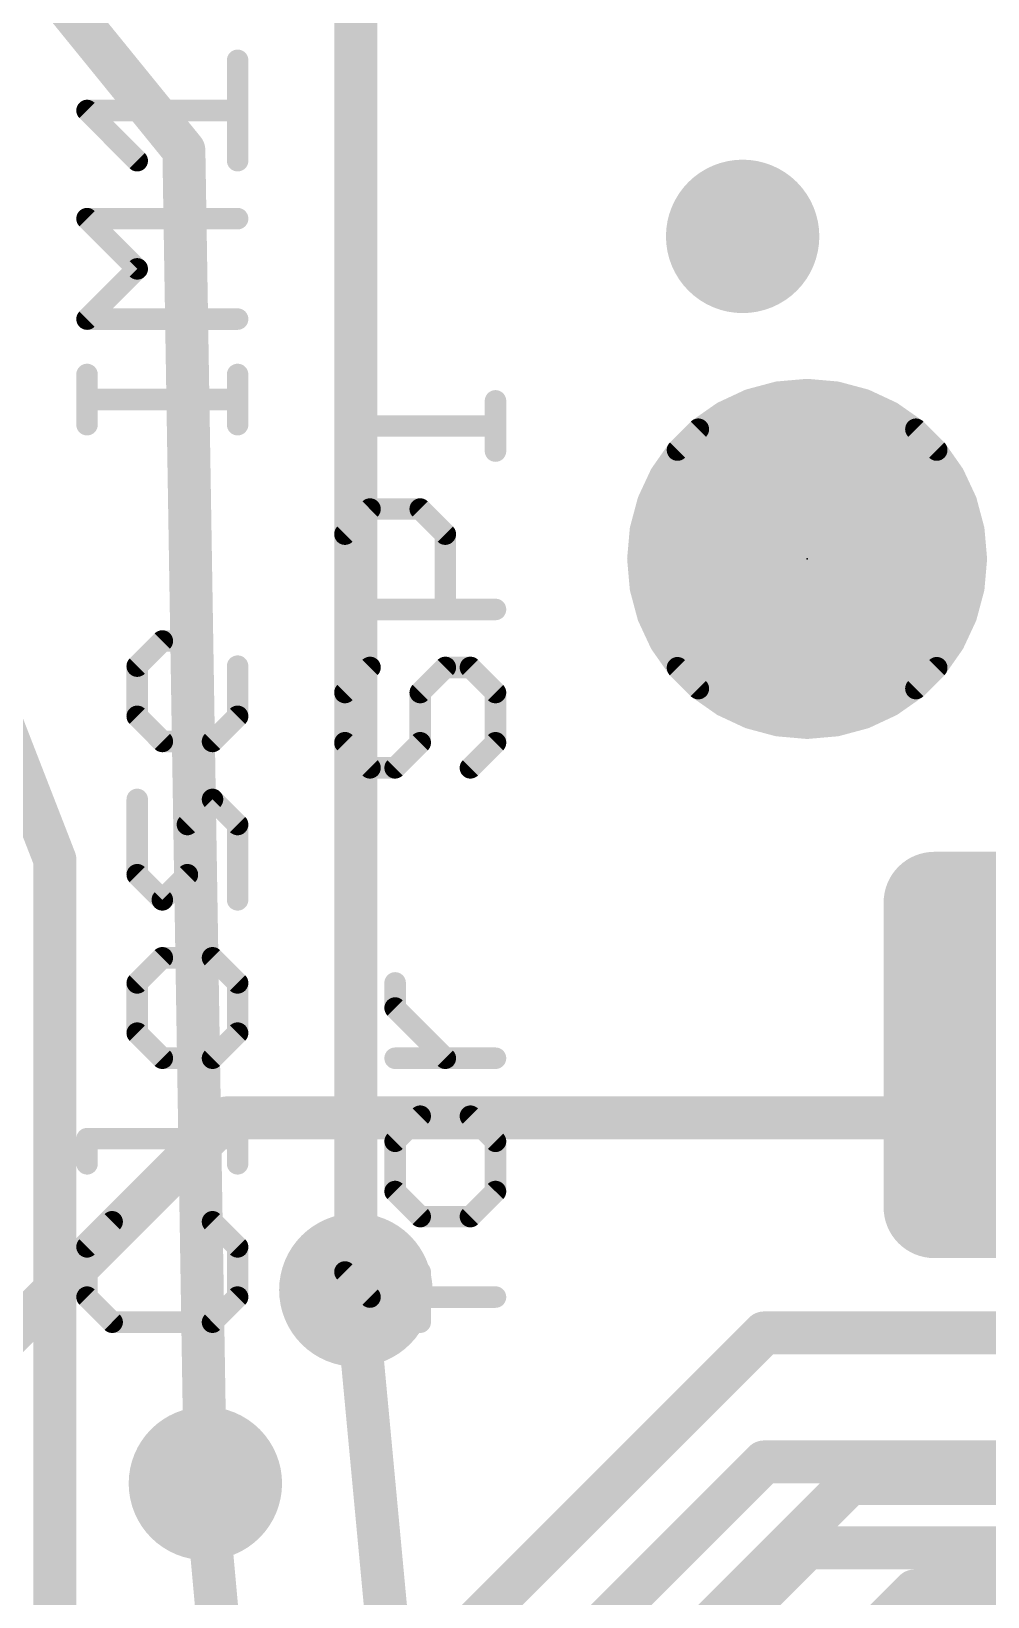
# Model space of a CAD drawing. Extents: x -31.2 to 31.2, y -41.1 to 40.8.
# Drawn here: x -20.59 to -14.93, y -13.75 to -4.5 of the extents above; entities that cross this region are included whole.
import ezdxf

# ---------------------------------------------------------------- set-up
doc = ezdxf.new("R2010")
doc.units = 0
for name, color, linetype in [('1', 12, 'CONTINUOUS'), ('16', 132, 'CONTINUOUS'), ('18', 110, 'CONTINUOUS'), ('21', 40, 'CONTINUOUS'), ('23', 40, 'CONTINUOUS'), ('41', 12, 'CONTINUOUS')]:
    doc.layers.add(name, color=color, linetype=linetype)

# ---------------------------------------------------------------- blocks, each defined once
blk = doc.blocks.new('RECT384000X384000R25')
at = {"const_width": 0.3}
blk.add_lwpolyline([(1.05, -0.9), (1.05, 0.9, 0.4142), (0.9, 1.05), (-0.9, 1.05, 0.4142), (-1.05, 0.9), (-1.05, -0.9, 0.4142), (-0.9, -1.05), (0.9, -1.05, 0.4142)], format="xyb", close=True, dxfattribs=at)
blk.add_solid([(-0.9254, -0.9254), (0.9254, -0.9254), (-0.9254, 0.9254), (0.9254, 0.9254)])
blk = doc.blocks.new('PIE')
at = {"const_width": 0.5}
blk.add_lwpolyline([(0, -0.25, 1), (0, 0.25, 1), (0, -0.25)], format="xyb", dxfattribs=at)
blk = doc.blocks.new('ROUNDV')
at = {"const_width": 0.5}
blk.add_lwpolyline([(0, -0.25, 1), (0, 0.25, 1), (0, -0.25)], format="xyb", dxfattribs=at)

msp = doc.modelspace()

# ---------------------------------------------------------------- linework, layer by layer
at = {"layer": '1', "const_width": 0.254}
for points in [[(-21.336, -3.175), (-19.685, -5.207)], [(-18.669, -3.81), (-18.669, -11.938)], [(-19.685, -5.207), (-19.558, -13.081)], [(-21.336, -7.112), (-20.447, -9.398)], [(-20.447, -9.398), (-20.447, -14.478)], [(-21.971, -17.907), (-16.256, -12.192)], [(-16.256, -12.192), (-9.75, -12.192)], [(-16.256, -12.954), (-20.701, -17.399)], [(-9.25, -12.954), (-16.256, -12.954)], [(-16.002, -13.462), (-19.177, -16.637)], [(-16.002, -13.462), (-8.75, -13.462)]]:
    msp.add_lwpolyline(points, dxfattribs=at)
at = {"layer": '1', "const_width": 0.127}
for points in [[(-19.6215, -5.206, 1), (-19.7485, -5.208)], [(-19.7343, -5.247, 1), (-19.6357, -5.167)], [(-20.3835, -9.398, 1), (-20.5105, -9.398)], [(-20.5062, -9.421, 1), (-20.3878, -9.375)], [(-18.7325, -11.938, 1), (-18.6055, -11.938)], [(-16.256, -12.1285, 1), (-16.256, -12.2555)], [(-16.2111, -12.2369, 1), (-16.3009, -12.1471)], [(-16.256, -12.8905, 1), (-16.256, -13.0175)], [(-16.2111, -12.9989, 1), (-16.3009, -12.9091)], [(-19.6215, -13.082, 1), (-19.4945, -13.08)], [(-16.002, -13.3985, 1), (-16.002, -13.5255)], [(-15.9571, -13.5069, 1), (-16.0469, -13.4171)]]:
    msp.add_lwpolyline(points, format="xyb", dxfattribs=at)
at = {"layer": '16', "const_width": 0.254}
for points in [[(-22.86, -14.351), (-19.431, -10.922)], [(-19.431, -10.922), (11.684, -10.922)], [(-18.669, -11.938), (-18.288, -16.002)], [(-19.558, -13.081), (-19.304, -15.875)], [(-15.748, -13.081), (-17.399, -14.732)], [(-6.731, -13.081), (-15.748, -13.081)], [(-15.367, -13.716), (-16.764, -15.113)], [(-6.477, -13.716), (-15.367, -13.716)]]:
    msp.add_lwpolyline(points, dxfattribs=at)
at = {"layer": '16', "const_width": 0.127}
for points in [[(-19.431, -10.8585, 1), (-19.431, -10.9855)], [(-19.3861, -10.9669, 1), (-19.4759, -10.8771)], [(-18.6058, -11.9321, 1), (-18.7322, -11.9439)], [(-19.4948, -13.0753, 1), (-19.6212, -13.0867)], [(-15.748, -13.0175, 1), (-15.748, -13.1445)], [(-15.7031, -13.1259, 1), (-15.7929, -13.0361)], [(-15.367, -13.6525, 1), (-15.367, -13.7795)], [(-15.3221, -13.7609, 1), (-15.4119, -13.6711)]]:
    msp.add_lwpolyline(points, format="xyb", dxfattribs=at)
at = {"layer": '21', "const_width": 0.127}
for points in [[(-19.3675, -5.268), (-19.3675, -4.6749)], [(-19.9607, -5.268), (-20.2573, -4.9714)], [(-20.2573, -4.9714), (-19.3675, -4.9714)], [(-19.9607, -5.907), (-20.2573, -5.6104)], [(-20.2573, -5.6104), (-19.3675, -5.6104)], [(-20.2573, -6.2035), (-19.9607, -5.907)], [(-19.3675, -6.2035), (-20.2573, -6.2035)], [(-20.2573, -6.8272), (-20.2573, -6.5306)], [(-19.3675, -6.8272), (-19.3675, -6.5306)], [(-19.3675, -6.6789), (-20.2573, -6.6789)], [(-18.7333, -6.9832), (-18.7333, -6.6866)], [(-17.8435, -6.9832), (-17.8435, -6.6866)], [(-17.8435, -6.8349), (-18.7333, -6.8349)], [(-18.7333, -7.4738), (-18.585, -7.3255)], [(-18.585, -7.3255), (-18.2884, -7.3255)], [(-18.2884, -7.3255), (-18.1401, -7.4738)], [(-18.7333, -7.9187), (-18.7333, -7.4738)], [(-18.1401, -7.4738), (-18.1401, -7.9187)], [(-17.8435, -7.9187), (-18.7333, -7.9187)], [(-19.9607, -8.2534), (-19.8124, -8.1051)], [(-19.8124, -8.1051), (-19.6641, -8.1051)], [(-19.6641, -8.1051), (-19.6641, -8.6983)], [(-19.9607, -8.55), (-19.9607, -8.2534)], [(-19.3675, -8.2534), (-19.3675, -8.55)], [(-18.585, -8.261), (-18.7333, -8.4093)], [(-18.2884, -8.4093), (-18.1401, -8.261)], [(-18.1401, -8.261), (-17.9918, -8.261)], [(-17.9918, -8.261), (-17.8435, -8.4093)], [(-18.7333, -8.4093), (-18.7333, -8.7059)], [(-18.2884, -8.7059), (-18.2884, -8.4093)], [(-17.8435, -8.4093), (-17.8435, -8.7059)], [(-19.8124, -8.6983), (-19.9607, -8.55)], [(-19.3675, -8.55), (-19.5158, -8.6983)], [(-19.5158, -8.6983), (-19.8124, -8.6983)], [(-18.7333, -8.7059), (-18.585, -8.8542)], [(-18.4367, -8.8542), (-18.2884, -8.7059)], [(-17.8435, -8.7059), (-17.9918, -8.8542)], [(-18.585, -8.8542), (-18.4367, -8.8542)], [(-19.9607, -9.4855), (-19.9607, -9.0406)], [(-19.5158, -9.0406), (-19.6641, -9.1889)], [(-19.3675, -9.1889), (-19.5158, -9.0406)], [(-19.6641, -9.1889), (-19.6641, -9.4855)], [(-19.3675, -9.6338), (-19.3675, -9.1889)], [(-19.8124, -9.6338), (-19.9607, -9.4855)], [(-19.6641, -9.4855), (-19.8124, -9.6338)], [(-19.8124, -9.9761), (-19.9607, -10.1244)], [(-19.5158, -9.9761), (-19.8124, -9.9761)], [(-19.3675, -10.1244), (-19.5158, -9.9761)], [(-19.9607, -10.1244), (-19.9607, -10.421)], [(-19.3675, -10.421), (-19.3675, -10.1244)], [(-18.4367, -10.2727), (-18.4367, -10.1244)], [(-18.1401, -10.5693), (-18.4367, -10.2727)], [(-19.9607, -10.421), (-19.8124, -10.5693)], [(-19.5158, -10.5693), (-19.3675, -10.421)], [(-19.8124, -10.5693), (-19.5158, -10.5693)], [(-17.8435, -10.5693), (-18.4367, -10.5693)], [(-19.3675, -11.193), (-19.3675, -10.8964)], [(-18.2884, -10.9116), (-18.4367, -11.0599)], [(-17.9918, -10.9116), (-18.2884, -10.9116)], [(-17.8435, -11.0599), (-17.9918, -10.9116)], [(-20.2573, -11.193), (-20.2573, -11.0447)], [(-20.2573, -11.0447), (-19.3675, -11.0447)], [(-18.4367, -11.0599), (-18.4367, -11.3565)], [(-17.8435, -11.3565), (-17.8435, -11.0599)], [(-18.4367, -11.3565), (-18.2884, -11.5048)], [(-17.9918, -11.5048), (-17.8435, -11.3565)], [(-18.2884, -11.5048), (-17.9918, -11.5048)], [(-20.109, -11.5353), (-20.2573, -11.6836)], [(-19.3675, -11.6836), (-19.5158, -11.5353)], [(-20.2573, -11.6836), (-20.2573, -11.9802)], [(-19.3675, -11.9802), (-19.3675, -11.6836)], [(-18.585, -11.9802), (-18.7333, -11.8319)], [(-18.2884, -12.1285), (-18.2884, -11.8319)], [(-20.2573, -11.9802), (-20.109, -12.1285)], [(-19.5158, -12.1285), (-19.3675, -11.9802)], [(-17.8435, -11.9802), (-18.585, -11.9802)], [(-20.109, -12.1285), (-19.5158, -12.1285)]]:
    msp.add_lwpolyline(points, dxfattribs=at)
at = {"layer": '21', "const_width": 0.0635}
for points in [[(-19.3358, -4.6749, 1), (-19.3992, -4.6749)], [(-20.2573, -4.9397, 1), (-20.2573, -5.0032)], [(-20.2348, -4.949, 1), (-20.2797, -4.9939)], [(-19.3675, -5.0032, 1), (-19.3675, -4.9397)], [(-19.9831, -5.2905, 1), (-19.9382, -5.2456)], [(-19.3992, -5.268, 1), (-19.3358, -5.268)], [(-20.2573, -5.5786, 1), (-20.2573, -5.6421)], [(-20.2348, -5.5879, 1), (-20.2797, -5.6328)], [(-19.3675, -5.6421, 1), (-19.3675, -5.5786)], [(-19.9382, -5.9294, 1), (-19.9831, -5.8845)], [(-19.9831, -5.9294, 1), (-19.9382, -5.8845)], [(-20.2573, -6.1718, 1), (-20.2573, -6.2353)], [(-20.2797, -6.1811, 1), (-20.2348, -6.226)], [(-19.3675, -6.2353, 1), (-19.3675, -6.1718)], [(-20.2255, -6.5306, 1), (-20.289, -6.5306)], [(-19.3358, -6.5306, 1), (-19.3992, -6.5306)], [(-20.2573, -6.6472, 1), (-20.2573, -6.7107)], [(-19.3675, -6.7107, 1), (-19.3675, -6.6472)], [(-18.7015, -6.6866, 1), (-18.765, -6.6866)], [(-17.8118, -6.6866, 1), (-17.8753, -6.6866)], [(-20.289, -6.8272, 1), (-20.2255, -6.8272)], [(-19.3992, -6.8272, 1), (-19.3358, -6.8272)], [(-18.7333, -6.8031, 1), (-18.7333, -6.8666)], [(-17.8435, -6.8666, 1), (-17.8435, -6.8031)], [(-18.765, -6.9832, 1), (-18.7015, -6.9832)], [(-17.8753, -6.9832, 1), (-17.8118, -6.9832)], [(-18.585, -7.2937, 1), (-18.585, -7.3572)], [(-18.5625, -7.3479, 1), (-18.6074, -7.303)], [(-18.2659, -7.303, 1), (-18.3108, -7.3479)], [(-18.2884, -7.3572, 1), (-18.2884, -7.2937)], [(-18.7015, -7.4738, 1), (-18.765, -7.4738)], [(-18.7557, -7.4513, 1), (-18.7108, -7.4962)], [(-18.1083, -7.4738, 1), (-18.1718, -7.4738)], [(-18.1625, -7.4962, 1), (-18.1176, -7.4513)], [(-18.7333, -7.8869, 1), (-18.7333, -7.9504)], [(-17.8435, -7.9504, 1), (-17.8435, -7.8869)], [(-18.765, -7.9187, 1), (-18.7015, -7.9187)], [(-18.1718, -7.9187, 1), (-18.1083, -7.9187)], [(-19.8124, -8.0733, 1), (-19.8124, -8.1368)], [(-19.7899, -8.1275, 1), (-19.8348, -8.0826)], [(-19.6323, -8.1051, 1), (-19.6958, -8.1051)], [(-19.6641, -8.1368, 1), (-19.6641, -8.0733)], [(-19.9289, -8.2534, 1), (-19.9924, -8.2534)], [(-19.9831, -8.2309, 1), (-19.9382, -8.2758)], [(-19.3358, -8.2534, 1), (-19.3992, -8.2534)], [(-18.5625, -8.2835, 1), (-18.6074, -8.2386)], [(-18.1401, -8.2293, 1), (-18.1401, -8.2928)], [(-18.1176, -8.2835, 1), (-18.1625, -8.2386)], [(-17.9693, -8.2386, 1), (-18.0142, -8.2835)], [(-17.9918, -8.2928, 1), (-17.9918, -8.2293)], [(-18.7015, -8.4093, 1), (-18.765, -8.4093)], [(-18.7557, -8.3869, 1), (-18.7108, -8.4318)], [(-18.2566, -8.4093, 1), (-18.3201, -8.4093)], [(-18.3108, -8.3869, 1), (-18.2659, -8.4318)], [(-17.8118, -8.4093, 1), (-17.8753, -8.4093)], [(-17.866, -8.4318, 1), (-17.821, -8.3869)], [(-19.9382, -8.5275, 1), (-19.9831, -8.5724)], [(-19.345, -8.5724, 1), (-19.39, -8.5275)], [(-19.9924, -8.55, 1), (-19.9289, -8.55)], [(-19.3992, -8.55, 1), (-19.3358, -8.55)], [(-19.8124, -8.6665, 1), (-19.8124, -8.73)], [(-19.8348, -8.7207, 1), (-19.7899, -8.6758)], [(-19.6958, -8.6983, 1), (-19.6323, -8.6983)], [(-19.5382, -8.6758, 1), (-19.4933, -8.7207)], [(-19.5158, -8.73, 1), (-19.5158, -8.6665)], [(-18.7108, -8.6834, 1), (-18.7557, -8.7283)], [(-18.765, -8.7059, 1), (-18.7015, -8.7059)], [(-18.3201, -8.7059, 1), (-18.2566, -8.7059)], [(-18.2659, -8.7283, 1), (-18.3108, -8.6834)], [(-17.8753, -8.7059, 1), (-17.8118, -8.7059)], [(-17.821, -8.7283, 1), (-17.866, -8.6834)], [(-18.585, -8.8224, 1), (-18.585, -8.8859)], [(-18.6074, -8.8766, 1), (-18.5625, -8.8317)], [(-18.4591, -8.8317, 1), (-18.4142, -8.8766)], [(-18.4367, -8.8859, 1), (-18.4367, -8.8224)], [(-18.0142, -8.8317, 1), (-17.9693, -8.8766)], [(-19.9289, -9.0406, 1), (-19.9924, -9.0406)], [(-19.4933, -9.0182, 1), (-19.5382, -9.0631)], [(-19.4933, -9.0631, 1), (-19.5382, -9.0182)], [(-19.6323, -9.1889, 1), (-19.6958, -9.1889)], [(-19.6865, -9.1665, 1), (-19.6416, -9.2114)], [(-19.3358, -9.1889, 1), (-19.3992, -9.1889)], [(-19.39, -9.2114, 1), (-19.345, -9.1665)], [(-19.9382, -9.463, 1), (-19.9831, -9.5079)], [(-19.6416, -9.5079, 1), (-19.6865, -9.463)], [(-19.9924, -9.4855, 1), (-19.9289, -9.4855)], [(-19.6958, -9.4855, 1), (-19.6323, -9.4855)], [(-19.8348, -9.6113, 1), (-19.7899, -9.6562)], [(-19.8348, -9.6562, 1), (-19.7899, -9.6113)], [(-19.3992, -9.6338, 1), (-19.3358, -9.6338)], [(-19.8124, -9.9444, 1), (-19.8124, -10.0079)], [(-19.7899, -9.9986, 1), (-19.8348, -9.9537)], [(-19.4933, -9.9537, 1), (-19.5382, -9.9986)], [(-19.5158, -10.0079, 1), (-19.5158, -9.9444)], [(-19.9289, -10.1244, 1), (-19.9924, -10.1244)], [(-19.9831, -10.102, 1), (-19.9382, -10.1469)], [(-19.3358, -10.1244, 1), (-19.3992, -10.1244)], [(-19.39, -10.1469, 1), (-19.345, -10.102)], [(-18.4049, -10.1244, 1), (-18.4684, -10.1244)], [(-18.4142, -10.2503, 1), (-18.4591, -10.2952)], [(-18.4684, -10.2727, 1), (-18.4049, -10.2727)], [(-19.9924, -10.421, 1), (-19.9289, -10.421)], [(-19.9382, -10.3986, 1), (-19.9831, -10.4435)], [(-19.3992, -10.421, 1), (-19.3358, -10.421)], [(-19.345, -10.4435, 1), (-19.39, -10.3986)], [(-19.8124, -10.5376, 1), (-19.8124, -10.6011)], [(-19.8348, -10.5918, 1), (-19.7899, -10.5469)], [(-19.5382, -10.5469, 1), (-19.4933, -10.5918)], [(-19.5158, -10.6011, 1), (-19.5158, -10.5376)], [(-18.4367, -10.5376, 1), (-18.4367, -10.6011)], [(-18.1625, -10.5918, 1), (-18.1176, -10.5469)], [(-17.8435, -10.6011, 1), (-17.8435, -10.5376)], [(-19.3358, -10.8964, 1), (-19.3992, -10.8964)], [(-18.2884, -10.8799, 1), (-18.2884, -10.9434)], [(-18.2659, -10.9341, 1), (-18.3108, -10.8892)], [(-17.9693, -10.8892, 1), (-18.0142, -10.9341)], [(-17.9918, -10.9434, 1), (-17.9918, -10.8799)], [(-20.2255, -11.0447, 1), (-20.289, -11.0447)], [(-20.2573, -11.0129, 1), (-20.2573, -11.0764)], [(-19.3675, -11.0764, 1), (-19.3675, -11.0129)], [(-18.4049, -11.0599, 1), (-18.4684, -11.0599)], [(-17.8118, -11.0599, 1), (-17.8753, -11.0599)], [(-18.4591, -11.0375, 1), (-18.4142, -11.0824)], [(-17.866, -11.0824, 1), (-17.821, -11.0375)], [(-20.289, -11.193, 1), (-20.2255, -11.193)], [(-19.3992, -11.193, 1), (-19.3358, -11.193)], [(-18.4142, -11.3341, 1), (-18.4591, -11.379)], [(-18.4684, -11.3565, 1), (-18.4049, -11.3565)], [(-17.8753, -11.3565, 1), (-17.8118, -11.3565)], [(-17.821, -11.379, 1), (-17.866, -11.3341)], [(-18.2884, -11.4731, 1), (-18.2884, -11.5366)], [(-18.3108, -11.5273, 1), (-18.2659, -11.4824)], [(-18.0142, -11.4824, 1), (-17.9693, -11.5273)], [(-17.9918, -11.5366, 1), (-17.9918, -11.4731)], [(-20.0865, -11.5578, 1), (-20.1314, -11.5129)], [(-19.4933, -11.5129, 1), (-19.5382, -11.5578)], [(-20.2255, -11.6836, 1), (-20.289, -11.6836)], [(-20.2797, -11.6612, 1), (-20.2348, -11.7061)], [(-19.3358, -11.6836, 1), (-19.3992, -11.6836)], [(-19.39, -11.7061, 1), (-19.345, -11.6612)], [(-18.7108, -11.8095, 1), (-18.7557, -11.8544)], [(-18.2566, -11.8319, 1), (-18.3201, -11.8319)], [(-20.2348, -11.9578, 1), (-20.2797, -12.0027)], [(-19.345, -12.0027, 1), (-19.39, -11.9578)], [(-18.585, -11.9485, 1), (-18.585, -12.012)], [(-18.6074, -12.0027, 1), (-18.5625, -11.9578)], [(-17.8435, -12.012, 1), (-17.8435, -11.9485)], [(-20.289, -11.9802, 1), (-20.2255, -11.9802)], [(-19.3992, -11.9802, 1), (-19.3358, -11.9802)], [(-20.109, -12.0968, 1), (-20.109, -12.1603)], [(-20.1314, -12.151, 1), (-20.0865, -12.106)], [(-19.5382, -12.106, 1), (-19.4933, -12.151)], [(-19.5158, -12.1603, 1), (-19.5158, -12.0968)], [(-18.3201, -12.1285, 1), (-18.2566, -12.1285)]]:
    msp.add_lwpolyline(points, format="xyb", dxfattribs=at)
at = {"layer": '23'}
msp.add_point((-16.002, -7.62), dxfattribs=at)
at = {"layer": '41', "const_width": 0.127}
for points in [[(-16.002, -6.62), (-16.1756, -6.6352)], [(-15.8284, -6.6352), (-16.002, -6.62)], [(-16.344, -6.6803), (-16.502, -6.754)], [(-16.1756, -6.6352), (-16.344, -6.6803)], [(-15.66, -6.6803), (-15.8284, -6.6352)], [(-15.502, -6.754), (-15.66, -6.6803)], [(-16.502, -6.754), (-16.6448, -6.854)], [(-16.4527, -6.731), (-15.5513, -6.731)], [(-15.3592, -6.854), (-15.502, -6.754)], [(-16.6448, -6.854), (-16.768, -6.9772)], [(-16.6488, -6.858), (-15.3552, -6.858)], [(-15.236, -6.9772), (-15.3592, -6.854)], [(-16.768, -6.9772), (-16.868, -7.12)], [(-16.7735, -6.985), (-15.2305, -6.985)], [(-15.136, -7.12), (-15.236, -6.9772)], [(-16.868, -7.12), (-16.9417, -7.278)], [(-16.8624, -7.112), (-15.1416, -7.112)], [(-15.0623, -7.278), (-15.136, -7.12)], [(-16.9235, -7.239), (-15.0805, -7.239)], [(-16.9417, -7.278), (-16.9868, -7.4464)], [(-16.9653, -7.366), (-15.0387, -7.366)], [(-15.0172, -7.4464), (-15.0623, -7.278)], [(-16.9868, -7.4464), (-17.002, -7.62)], [(-15.002, -7.62), (-15.0172, -7.4464)], [(-16.9909, -7.493), (-15.0131, -7.493)], [(-17.002, -7.62), (-16.9868, -7.7936)], [(-17.002, -7.62), (-15.002, -7.62)], [(-15.0172, -7.7936), (-15.002, -7.62)], [(-16.9909, -7.747), (-15.0131, -7.747)], [(-16.9868, -7.7936), (-16.9417, -7.962)], [(-15.0623, -7.962), (-15.0172, -7.7936)], [(-16.9653, -7.874), (-15.0387, -7.874)], [(-16.9417, -7.962), (-16.868, -8.12)], [(-16.9235, -8.001), (-15.0805, -8.001)], [(-15.136, -8.12), (-15.0623, -7.962)], [(-16.868, -8.12), (-16.768, -8.2628)], [(-16.8624, -8.128), (-15.1416, -8.128)], [(-15.236, -8.2628), (-15.136, -8.12)], [(-16.7735, -8.255), (-15.2305, -8.255)], [(-16.768, -8.2628), (-16.6448, -8.386)], [(-15.3592, -8.386), (-15.236, -8.2628)], [(-16.6488, -8.382), (-15.3552, -8.382)], [(-16.6448, -8.386), (-16.502, -8.486)], [(-15.502, -8.486), (-15.3592, -8.386)], [(-16.502, -8.486), (-16.344, -8.5597)], [(-16.4527, -8.509), (-15.5513, -8.509)], [(-16.344, -8.5597), (-16.1756, -8.6048)], [(-15.8284, -8.6048), (-15.66, -8.5597)], [(-15.66, -8.5597), (-15.502, -8.486)], [(-16.1756, -8.6048), (-16.002, -8.62)], [(-16.002, -8.62), (-15.8284, -8.6048)]]:
    msp.add_lwpolyline(points, dxfattribs=at)
at = {"layer": '41', "const_width": 0.0635}
for points in [[(-15.9992, -6.5884, 1), (-16.0048, -6.6516)], [(-15.9992, -6.6516, 1), (-16.0048, -6.5884)], [(-16.3522, -6.6496, 1), (-16.3358, -6.711)], [(-16.3306, -6.7091, 1), (-16.3574, -6.6515)], [(-16.1784, -6.6036, 1), (-16.1729, -6.6668)], [(-16.1674, -6.6659, 1), (-16.1839, -6.6045)], [(-15.8201, -6.6045, 1), (-15.8366, -6.6659)], [(-15.8311, -6.6668, 1), (-15.8256, -6.6036)], [(-15.6466, -6.6515, 1), (-15.6734, -6.7091)], [(-15.6682, -6.711, 1), (-15.6518, -6.6496)], [(-16.5154, -6.7252, 1), (-16.4886, -6.7828)], [(-16.4838, -6.78, 1), (-16.5202, -6.728)], [(-16.4527, -6.6993, 1), (-16.4527, -6.7628)], [(-15.5513, -6.7628, 1), (-15.5513, -6.6993)], [(-15.4838, -6.728, 1), (-15.5202, -6.78)], [(-15.5154, -6.7828, 1), (-15.4886, -6.7252)], [(-16.6488, -6.8263, 1), (-16.6488, -6.8898)], [(-16.663, -6.8279, 1), (-16.6266, -6.88)], [(-16.6223, -6.8764, 1), (-16.6672, -6.8315)], [(-15.3368, -6.8315, 1), (-15.3817, -6.8764)], [(-15.3774, -6.88, 1), (-15.341, -6.8279)], [(-15.3552, -6.8898, 1), (-15.3552, -6.8263)], [(-16.7735, -6.9533, 1), (-16.7735, -7.0168)], [(-16.7905, -6.9548, 1), (-16.7456, -6.9997)], [(-16.742, -6.9954, 1), (-16.7941, -6.959)], [(-15.2099, -6.959, 1), (-15.262, -6.9954)], [(-15.2584, -6.9997, 1), (-15.2135, -6.9548)], [(-15.2305, -7.0168, 1), (-15.2305, -6.9533)], [(-16.894, -7.1018, 1), (-16.842, -7.1382)], [(-16.8392, -7.1334, 1), (-16.8968, -7.1066)], [(-16.8624, -7.0803, 1), (-16.8624, -7.1437)], [(-15.1072, -7.1066, 1), (-15.1648, -7.1334)], [(-15.162, -7.1382, 1), (-15.11, -7.1018)], [(-15.1416, -7.1437, 1), (-15.1416, -7.0803)], [(-16.9235, -7.2073, 1), (-16.9235, -7.2708)], [(-15.0805, -7.2708, 1), (-15.0805, -7.2073)], [(-16.9653, -7.3343, 1), (-16.9653, -7.3978)], [(-16.9705, -7.2646, 1), (-16.9129, -7.2914)], [(-16.911, -7.2862, 1), (-16.9724, -7.2698)], [(-15.0316, -7.2698, 1), (-15.093, -7.2862)], [(-15.0911, -7.2914, 1), (-15.0335, -7.2646)], [(-15.0387, -7.3978, 1), (-15.0387, -7.3343)], [(-16.9552, -7.4491, 1), (-17.0184, -7.4436)], [(-14.9856, -7.4436, 1), (-15.0488, -7.4491)], [(-16.9909, -7.4613, 1), (-16.9909, -7.5248)], [(-17.0175, -7.4381, 1), (-16.9561, -7.4546)], [(-15.0479, -7.4546, 1), (-14.9865, -7.4381)], [(-15.0131, -7.5248, 1), (-15.0131, -7.4613)], [(-16.9704, -7.6172, 1), (-17.0336, -7.6228)], [(-17.002, -7.5883, 1), (-17.002, -7.6517)], [(-14.9704, -7.6228, 1), (-15.0336, -7.6172)], [(-15.002, -7.6517, 1), (-15.002, -7.5883)], [(-17.0336, -7.6172, 1), (-16.9704, -7.6228)], [(-15.0336, -7.6228, 1), (-14.9704, -7.6172)], [(-16.9909, -7.7153, 1), (-16.9909, -7.7788)], [(-16.9561, -7.7854, 1), (-17.0175, -7.8019)], [(-17.0184, -7.7964, 1), (-16.9552, -7.7909)], [(-15.0488, -7.7909, 1), (-14.9856, -7.7964)], [(-14.9865, -7.8019, 1), (-15.0479, -7.7854)], [(-15.0131, -7.7788, 1), (-15.0131, -7.7153)], [(-16.9653, -7.8423, 1), (-16.9653, -7.9058)], [(-15.0387, -7.9058, 1), (-15.0387, -7.8423)], [(-16.9129, -7.9486, 1), (-16.9705, -7.9754)], [(-16.9724, -7.9702, 1), (-16.911, -7.9538)], [(-16.9235, -7.9693, 1), (-16.9235, -8.0328)], [(-15.093, -7.9538, 1), (-15.0316, -7.9702)], [(-15.0335, -7.9754, 1), (-15.0911, -7.9486)], [(-15.0805, -8.0328, 1), (-15.0805, -7.9693)], [(-16.842, -8.1018, 1), (-16.894, -8.1382)], [(-16.8968, -8.1334, 1), (-16.8392, -8.1066)], [(-16.8624, -8.0962, 1), (-16.8624, -8.1598)], [(-15.1648, -8.1066, 1), (-15.1072, -8.1334)], [(-15.11, -8.1382, 1), (-15.162, -8.1018)], [(-15.1416, -8.1598, 1), (-15.1416, -8.0962)], [(-16.7735, -8.2233, 1), (-16.7735, -8.2868)], [(-16.7456, -8.2403, 1), (-16.7905, -8.2852)], [(-16.7941, -8.281, 1), (-16.742, -8.2446)], [(-15.262, -8.2446, 1), (-15.2099, -8.281)], [(-15.2135, -8.2852, 1), (-15.2584, -8.2403)], [(-15.2305, -8.2868, 1), (-15.2305, -8.2233)], [(-16.6488, -8.3502, 1), (-16.6488, -8.4138)], [(-15.3552, -8.4138, 1), (-15.3552, -8.3502)], [(-16.6266, -8.36, 1), (-16.663, -8.4121)], [(-16.6672, -8.4085, 1), (-16.6223, -8.3636)], [(-15.3817, -8.3636, 1), (-15.3368, -8.4085)], [(-15.341, -8.4121, 1), (-15.3774, -8.36)], [(-16.4886, -8.4572, 1), (-16.5154, -8.5148)], [(-16.5202, -8.512, 1), (-16.4838, -8.46)], [(-16.4527, -8.4772, 1), (-16.4527, -8.5408)], [(-16.3358, -8.529, 1), (-16.3522, -8.5904)], [(-16.3574, -8.5885, 1), (-16.3306, -8.5309)], [(-15.6734, -8.5309, 1), (-15.6466, -8.5885)], [(-15.6518, -8.5904, 1), (-15.6682, -8.529)], [(-15.5513, -8.5408, 1), (-15.5513, -8.4772)], [(-15.5202, -8.46, 1), (-15.4838, -8.512)], [(-15.4886, -8.5148, 1), (-15.5154, -8.4572)], [(-16.1729, -8.5732, 1), (-16.1784, -8.6364)], [(-16.1839, -8.6355, 1), (-16.1674, -8.5741)], [(-16.0048, -8.5884, 1), (-15.9992, -8.6516)], [(-16.0048, -8.6516, 1), (-15.9992, -8.5884)], [(-15.8366, -8.5741, 1), (-15.8201, -8.6355)], [(-15.8256, -8.6364, 1), (-15.8311, -8.5732)]]:
    msp.add_lwpolyline(points, format="xyb", dxfattribs=at)

# ---------------------------------------------------------------- block references
at = {"layer": '1'}
for name, p in [('PIE', (-16.002, -7.62)), ('RECT384000X384000R25', (-14.35, -10.55))]:
    msp.add_blockref(name, p, dxfattribs=at)
at = {"layer": '18', "xscale": 0.9064, "yscale": 0.9064}
for p in [(-16.383, -5.715), (-16.383, -5.715), (-18.669, -11.938), (-18.669, -11.938), (-19.558, -13.081), (-19.558, -13.081)]:
    msp.add_blockref('ROUNDV', p, dxfattribs=at)

doc.saveas('drawing.dxf')
